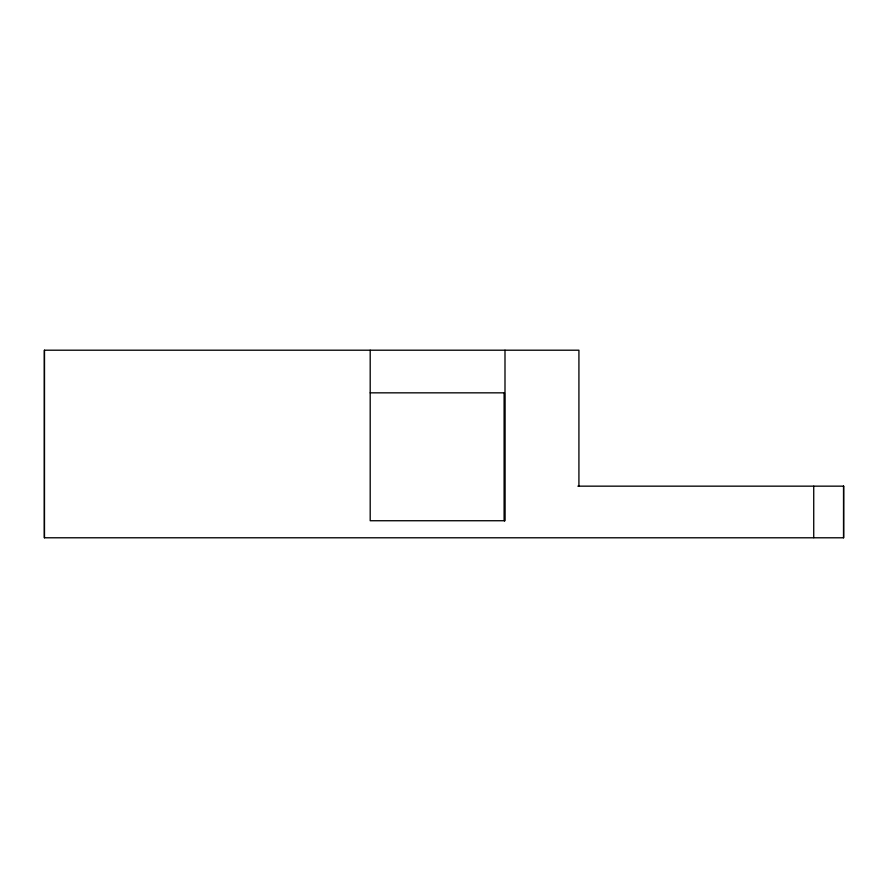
<?xml version="1.0" encoding="UTF-8"?>
<svg xmlns="http://www.w3.org/2000/svg" width="888" height="888" viewBox="0 0 888 888"><rect width="100%" height="100%" fill="white"/><g stroke="black" fill="none" stroke-linecap="round" stroke-linejoin="round"><path stroke-width="1.33" d="M578.92 486.158L578.92 350.205L44.422 350.205L44.4 537.784L843.589 537.795L843.6 486.158L843.589 537.795M504.384 392.84L504.384 520.734L504.384 392.84L370.196 392.84M577.866 486.158L843.6 486.158M813.73 486.158L813.73 537.673M504.995 350.205L504.995 520.734L370.196 520.734L370.196 350.205M44.422 350.205L44.422 537.784"/></g></svg>
